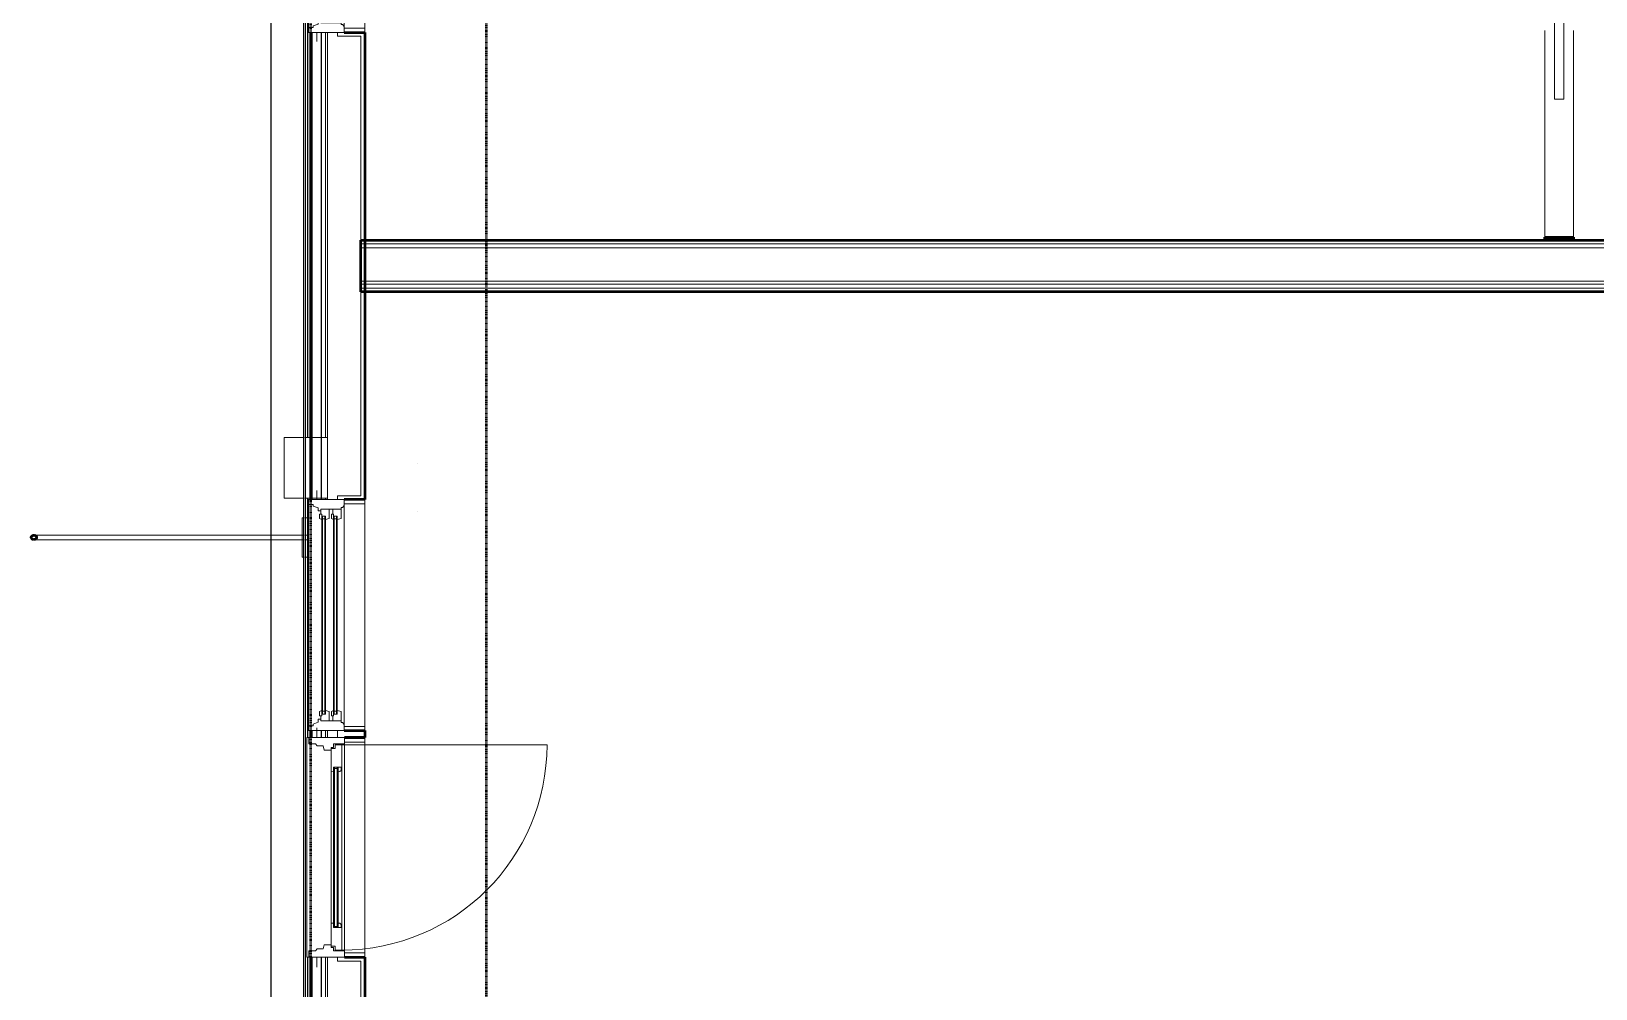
# Model space of a CAD drawing. Header units: inches. Extents: x -4218 to -1830, y 9767 to 12426.
# Drawn here: x -3906.6 to -3649.5, y 11007.3 to 11164.8 of the extents above; entities that cross this region are included whole.
import ezdxf

# ---------------------------------------------------------------- set-up
doc = ezdxf.new("R2010")
doc.units = ezdxf.units.IN
doc.header["$MEASUREMENT"] = 0
doc.linetypes.add('Dash 1_16_', pattern=[0.125, 0.0625, -0.0625])
for name, color, linetype, lineweight in [('0-1', 7, 'Continuous', 5), ('0-2', 10, 'Continuous', 9), ('A-DOOR-2', 50, 'Continuous', 20), ('A-DOOR-5', 31, 'Continuous', 9), ('A-DOOR-6', 31, 'Continuous', 20), ('A-DOOR-FRAM', 31, 'Continuous', 9), ('A-DOOR-FRAM-4', 31, 'Continuous', 20), ('A-DOOR-GLAZ', 31, 'Continuous', 9), ('A-GENM', 5, 'Continuous', 9), ('A-GLAZ-1', 151, 'Continuous', 9), ('A-GLAZ-2', 151, 'Continuous', 20), ('A-WALL', 113, 'Continuous', 13), ('A-WALL-1', 7, 'Continuous', 50), ('A-WALL-2', 250, 'Continuous', 13), ('A-WALL-3', 10, 'Continuous', 9), ('A-WALL-4', 252, 'Continuous', 9), ('A-WALL-7', 113, 'Continuous', 9), ('A-WALL-8', 113, 'Continuous', 50), ('C-PROP-LINE-1', 91, 'Dash 1_16_', 50), ('I-WALL-1', 7, 'Continuous', 50), ('M-EQPM', 50, 'Continuous', 9)]:
    doc.layers.add(name, color=color, linetype=linetype, lineweight=lineweight)

# ---------------------------------------------------------------- blocks, each defined once
blk = doc.blocks.new('POCKET - FLUSH - 2-10 x 6-8-2882529-BACKGROUND - RCP - 3RD FLOOR')
at = {"layer": 'A-DOOR-2'}
for p, q in [((-39.67, 0.75), (-39.67, -0.75)), ((-5.67, 0.75), (-39.67, 0.75)), ((-5.67, -0.75), (-5.67, 0.75)), ((-39.67, -0.75), (-5.67, -0.75))]:
    blk.add_line(p, q, dxfattribs=at)
blk = doc.blocks.new('CTR - 1st Phase - Unit Layouts_rvt-1-BACKGROUND - RCP - 3RD FLOOR')
at = {"layer": 'A-WALL-1'}
for p, q in [((-3657.9, 11130.44), (-3657.9, 11130.94)), ((-3657.9, 11130.94), (-3653.15, 11130.94)), ((-3653.15, 11130.94), (-3653.15, 11130.44)), ((-3657.27, 11130.44), (-3657.9, 11130.44)), ((-3653.77, 11130.44), (-3657.27, 11130.44)), ((-3653.15, 11130.44), (-3653.77, 11130.44))]:
    blk.add_line(p, q, dxfattribs=at)
at = {"layer": 'A-WALL-3'}
for p, q in [((-3657.9, 11164.94), (-3657.9, 11130.94)), ((-3653.15, 11130.94), (-3653.15, 11164.94))]:
    blk.add_line(p, q, dxfattribs=at)
at = {"layer": 'A-WALL-4'}
blk.add_line((-3653.15, 11130.94), (-3657.9, 11130.94), dxfattribs=at)
at = {"layer": '0-2', "rotation": 270}
blk.add_blockref('POCKET - FLUSH - 2-10 x 6-8-2882529-BACKGROUND - RCP - 3RD FLOOR', (-3655.52, 11147.94), dxfattribs=at)
blk = doc.blocks.new('CTR - 1st Phase - Common Walls_rvt-1-BACKGROUND - RCP - 3RD FLOOR')
at = {"layer": 'A-WALL-2'}
for p, q in [((-3852.47, 11129.81), (-3487.3, 11129.81)), ((-3852.47, 11129.19), (-3487.3, 11129.19)), ((-3852.47, 11123.69), (-3487.3, 11123.69)), ((-3852.47, 11123.19), (-3487.3, 11123.19)), ((-3852.47, 11122.56), (-3487.3, 11122.56))]:
    blk.add_line(p, q, dxfattribs=at)
at = {"layer": 'I-WALL-1'}
for p, q in [((-3852.47, 11121.94), (-3852.47, 11130.44)), ((-3852.47, 11130.44), (-3611.8, 11130.44)), ((-3487.3, 11121.94), (-3852.47, 11121.94))]:
    blk.add_line(p, q, dxfattribs=at)
blk = doc.blocks.new('Basic Wall _ EXT - FIBER CEMENT - LARGE - ___-2162461-BACKGROUND - RCP - 3RD FLOOR')
at = {"layer": 'A-WALL-7'}
for p, q in [((-3861.93, 9978.98), (-3861.93, 11995.77)), ((-3861.63, 11995.77), (-3861.63, 10089.2)), ((-3861.63, 11995.77), (-3861.63, 10089.2)), ((-3861.62, 11995.77), (-3861.62, 10089.2)), ((-3861.6, 11995.77), (-3861.6, 10089.2)), ((-3861.6, 11995.77), (-3861.6, 10089.2)), ((-3861.59, 11995.77), (-3861.59, 10089.2)), ((-3859, 11164.59), (-3859, 11087.79)), ((-3859, 11164.59), (-3859, 11087.79)), ((-3858.97, 11087.79), (-3858.97, 11164.59)), ((-3858.97, 11164.59), (-3858.97, 11087.79)), ((-3859, 11049.77), (-3859, 11048.65)), ((-3859, 11049.77), (-3859, 11048.65)), ((-3858.97, 11048.63), (-3858.97, 11049.77)), ((-3858.97, 11049.77), (-3858.97, 11048.63)), ((-3859, 11012.5), (-3859, 10973.96)), ((-3859, 11012.5), (-3859, 10973.96)), ((-3858.97, 10973.96), (-3858.97, 11012.5)), ((-3858.97, 11012.5), (-3858.97, 10973.96))]:
    blk.add_line(p, q, dxfattribs=at)
blk = doc.blocks.new('Basic Wall _ EXT - FIBER CEMENT - SMALL - ___-2145935-BACKGROUND - RCP - 3RD FLOOR')
at = {"layer": 'A-WALL-7'}
for p, q in [((-3867.29, 11553.49), (-3867.29, 11081.92)), ((-3867.29, 11553.49), (-3867.29, 11081.92)), ((-3867.21, 11081.92), (-3867.21, 11553.49)), ((-3867.21, 11553.49), (-3867.21, 11081.92)), ((-3861.25, 11346.4), (-3861.25, 11097.98)), ((-3861.19, 11346.4), (-3861.19, 11097.98)), ((-3860.73, 11164.59), (-3860.73, 11097.98)), ((-3860.73, 11164.59), (-3860.73, 11097.98)), ((-3860.73, 11164.59), (-3860.73, 11097.98)), ((-3858.3, 11164.59), (-3858.3, 11097.98)), ((-3858.3, 11164.59), (-3858.3, 11097.98)), ((-3861.25, 11087.98), (-3861.25, 11084.79)), ((-3861.19, 11087.98), (-3861.19, 11084.79)), ((-3860.73, 11087.98), (-3860.73, 11087.79)), ((-3860.73, 11087.98), (-3860.73, 11087.79)), ((-3860.73, 11087.98), (-3860.73, 11087.79)), ((-3858.3, 11087.98), (-3858.3, 11087.79)), ((-3858.3, 11087.98), (-3858.3, 11087.79)), ((-3861.25, 11084.79), (-3861.25, 11084.72)), ((-3861.25, 11084.68), (-3861.25, 11081.92)), ((-3861.19, 11084.79), (-3861.19, 11084.72)), ((-3861.19, 11084.68), (-3861.19, 11081.92)), ((-3867.29, 11081.86), (-3867.29, 11081.81)), ((-3867.29, 11081.86), (-3867.29, 11081.81)), ((-3867.21, 11081.81), (-3867.21, 11081.86)), ((-3867.21, 11081.86), (-3867.21, 11081.81)), ((-3861.25, 11081.87), (-3861.25, 11081.81)), ((-3861.19, 11081.87), (-3861.19, 11081.81)), ((-3867.29, 11081.8), (-3867.29, 11081.73)), ((-3867.29, 11081.8), (-3867.29, 11081.73)), ((-3867.29, 11081.72), (-3867.29, 11081.65)), ((-3867.29, 11081.72), (-3867.29, 11081.65)), ((-3867.29, 11081.63), (-3867.29, 11081.55)), ((-3867.29, 11081.63), (-3867.29, 11081.55)), ((-3867.29, 11081.54), (-3867.29, 11081.45)), ((-3867.29, 11081.54), (-3867.29, 11081.45)), ((-3867.29, 11081.44), (-3867.29, 11081.36)), ((-3867.29, 11081.44), (-3867.29, 11081.36)), ((-3867.29, 11081.35), (-3867.29, 11081.29)), ((-3867.29, 11081.35), (-3867.29, 11081.29)), ((-3867.29, 11081.28), (-3867.29, 11081.23)), ((-3867.29, 11081.28), (-3867.29, 11081.23)), ((-3867.29, 11081.17), (-3867.29, 10978.42)), ((-3867.29, 11081.17), (-3867.29, 10978.42)), ((-3867.21, 11081.73), (-3867.21, 11081.8)), ((-3867.21, 11081.8), (-3867.21, 11081.73)), ((-3867.21, 11081.65), (-3867.21, 11081.72)), ((-3867.21, 11081.72), (-3867.21, 11081.65)), ((-3867.21, 11081.55), (-3867.21, 11081.63)), ((-3867.21, 11081.63), (-3867.21, 11081.55)), ((-3867.21, 11081.45), (-3867.21, 11081.54)), ((-3867.21, 11081.54), (-3867.21, 11081.45)), ((-3867.21, 11081.36), (-3867.21, 11081.44)), ((-3867.21, 11081.44), (-3867.21, 11081.36)), ((-3867.21, 11081.29), (-3867.21, 11081.35)), ((-3867.21, 11081.35), (-3867.21, 11081.29)), ((-3867.21, 11081.23), (-3867.21, 11081.28)), ((-3867.21, 11081.28), (-3867.21, 11081.23)), ((-3867.21, 10978.42), (-3867.21, 11081.17)), ((-3867.21, 11081.17), (-3867.21, 10978.42)), ((-3861.25, 11081.81), (-3861.25, 11081.73)), ((-3861.25, 11081.73), (-3861.25, 11081.64)), ((-3861.25, 11081.64), (-3861.25, 11081.54)), ((-3861.25, 11081.54), (-3861.25, 11081.45)), ((-3861.25, 11081.45), (-3861.25, 11081.36)), ((-3861.25, 11081.36), (-3861.25, 11081.3)), ((-3861.25, 11081.28), (-3861.25, 11081.22)), ((-3861.25, 11081.17), (-3861.25, 11078.4)), ((-3861.19, 11081.81), (-3861.19, 11081.73)), ((-3861.19, 11081.73), (-3861.19, 11081.64)), ((-3861.19, 11081.64), (-3861.19, 11081.54)), ((-3861.19, 11081.54), (-3861.19, 11081.45)), ((-3861.19, 11081.45), (-3861.19, 11081.36)), ((-3861.19, 11081.36), (-3861.19, 11081.28)), ((-3861.19, 11081.28), (-3861.19, 11081.22)), ((-3861.19, 11081.17), (-3861.19, 11078.4)), ((-3861.25, 11078.37), (-3861.25, 11078.29)), ((-3861.25, 11078.29), (-3861.25, 11048.63)), ((-3861.19, 11078.37), (-3861.19, 11078.29)), ((-3861.19, 11078.29), (-3861.19, 11048.63)), ((-3860.73, 11049.77), (-3860.73, 11048.63)), ((-3860.73, 11049.77), (-3860.73, 11048.63)), ((-3860.73, 11049.77), (-3860.73, 11048.63)), ((-3858.3, 11049.77), (-3858.3, 11048.63)), ((-3858.3, 11049.77), (-3858.3, 11048.63)), ((-3861.25, 11012.5), (-3861.25, 10981.3)), ((-3861.19, 11012.5), (-3861.19, 10981.3)), ((-3860.73, 11012.5), (-3860.73, 10981.3)), ((-3860.73, 11012.5), (-3860.73, 10981.3)), ((-3860.73, 11012.5), (-3860.73, 10981.3)), ((-3858.3, 11012.5), (-3858.3, 10966.06)), ((-3858.3, 11012.5), (-3858.3, 10966.06))]:
    blk.add_line(p, q, dxfattribs=at)
blk = doc.blocks.new('Window-Double_Hung-Andersen-400_Series-Tilt_Wash - DOUBLE HUNG - COTTAGE - 3RD FLOOR-2888224-BACKGROUND - RCP - 3RD FLOOR')
at = {"layer": 'A-GLAZ-1'}
for p, q in [((-15.7, 2.62), (15.7, 2.62)), ((-16.29, 2.5), (-15.7, 2.5)), ((-16.29, 2.12), (-15.7, 2.12)), ((-16.29, 0.56), (-15.7, 0.56)), ((-16.29, 0.19), (-15.7, 0.19)), ((-15.82, 2.5), (-15.82, 2.12)), ((-15.82, 0.56), (-15.82, 0.19)), ((-15.7, 2.5), (15.7, 2.5)), ((-15.7, 2.12), (15.7, 2.12)), ((-15.7, 2), (15.7, 2)), ((-15.7, 0.69), (15.7, 0.69)), ((-15.7, 0.56), (15.7, 0.56)), ((-15.7, 0.19), (15.7, 0.19)), ((-15.7, 0.06), (15.7, 0.06)), ((16.29, 2.5), (15.7, 2.5)), ((16.29, 2.12), (15.7, 2.12)), ((16.29, 0.56), (15.7, 0.56)), ((16.29, 0.19), (15.7, 0.19)), ((15.82, 2.5), (15.82, 2.12)), ((15.82, 0.56), (15.82, 0.19)), ((-19.01, -2.44), (-19.01, -3.94)), ((-19.01, -2.44), (-18.95, -2.44)), ((18.95, -1.06), (-18.95, -1.06)), ((-18.95, -1.06), (-18.95, -4.44)), ((-18.32, -1.06), (-18.32, -4.44)), ((18.32, -1.06), (18.32, -4.44)), ((18.95, -4.44), (18.95, -1.06)), ((18.95, -2.44), (19.01, -2.44)), ((19.01, -3.94), (19.01, -2.44)), ((-19.01, -3.94), (-18.95, -3.94)), ((-18.95, -4.44), (18.95, -4.44)), ((18.95, -3.94), (19.01, -3.94))]:
    blk.add_line(p, q, dxfattribs=at)
at = {"layer": 'A-GLAZ-2'}
for p, q in [((-19.01, 3.44), (-20.51, 3.44)), ((19.01, 4.81), (-19.01, 4.81)), ((-19.01, 4.81), (-19.01, -1.06)), ((-18.2, 4.81), (-18.2, 4)), ((-18.2, 4), (-17.92, 4)), ((-17.92, 4), (-17.61, 3.19)), ((-17.61, 3.19), (-17.14, 3.19)), ((-17.42, 2.75), (-16.57, 2.75)), ((-17.42, 2.75), (-17.42, -0.56)), ((-17.14, 3.19), (-17.14, 2.75)), ((-15.86, 2.97), (-16.57, 2.97)), ((-16.57, 2.62), (-16.57, 2.97)), ((-15.7, 2.62), (-16.57, 2.62)), ((-16.29, 2.62), (-16.29, 2)), ((-15.86, 2.97), (-15.7, 2.62)), ((15.86, 2.97), (15.7, 2.62)), ((15.7, 2.62), (16.57, 2.62)), ((15.86, 2.97), (16.57, 2.97)), ((16.29, 2.62), (16.29, 2)), ((16.57, 2.62), (16.57, 2.97)), ((17.42, 2.75), (16.57, 2.75)), ((17.14, 3.19), (17.14, 2.75)), ((17.61, 3.19), (17.14, 3.19)), ((17.42, 2.75), (17.42, -0.56)), ((17.92, 4), (17.61, 3.19)), ((18.2, 4), (17.92, 4)), ((18.2, 4.81), (18.2, 4)), ((19.01, -1.06), (19.01, 4.81)), ((19.01, 3.44), (20.51, 3.44)), ((-17.42, 1.37), (-15.86, 1.37)), ((-17.42, 0.81), (-16.57, 0.81)), ((-15.86, 1.03), (-16.57, 1.03)), ((-16.57, 0.69), (-16.57, 1.03)), ((-15.7, 0.69), (-16.57, 0.69)), ((-15.7, 2), (-16.29, 2)), ((-16.29, 0.69), (-16.29, 0.06)), ((-15.7, 0.06), (-16.29, 0.06)), ((-15.86, 1.37), (-15.7, 2)), ((-15.86, 1.03), (-15.7, 0.69)), ((-15.86, -0.56), (-15.7, 0.06)), ((15.7, 2), (16.29, 2)), ((15.86, 1.37), (15.7, 2)), ((15.86, 1.03), (15.7, 0.69)), ((15.7, 0.69), (16.57, 0.69)), ((15.7, 0.06), (16.29, 0.06)), ((15.86, -0.56), (15.7, 0.06)), ((17.42, 1.37), (15.86, 1.37)), ((15.86, 1.03), (16.57, 1.03)), ((16.29, 0.69), (16.29, 0.06)), ((16.57, 0.69), (16.57, 1.03)), ((17.42, 0.81), (16.57, 0.81)), ((-19.01, -1.06), (19.01, -1.06)), ((-17.67, -0.78), (-18, -1.06)), ((-17.67, -0.78), (-17.67, -0.56)), ((-17.67, -0.56), (-15.86, -0.56)), ((17.67, -0.56), (15.86, -0.56)), ((17.67, -0.78), (17.67, -0.56)), ((17.67, -0.78), (18, -1.06))]:
    blk.add_line(p, q, dxfattribs=at)
blk = doc.blocks.new('Window-Double_Hung-Andersen-400_Series-Tilt_Wash - DOUBLE HUNG - COTTAGE - 3RD FLOOR-V110-BACKGROUND - RCP - 3RD FLOOR')
at = {"layer": 'A-GLAZ-1'}
for p, q in [((-15.7, 2.62), (15.7, 2.62)), ((-16.29, 2.5), (-15.7, 2.5)), ((-16.29, 2.12), (-15.7, 2.12)), ((-16.29, 0.56), (-15.7, 0.56)), ((-16.29, 0.19), (-15.7, 0.19)), ((-15.82, 2.5), (-15.82, 2.12)), ((-15.82, 0.56), (-15.82, 0.19)), ((-15.7, 2.5), (15.7, 2.5)), ((-15.7, 2.12), (15.7, 2.12)), ((-15.7, 2), (15.7, 2)), ((-15.7, 0.69), (15.7, 0.69)), ((-15.7, 0.56), (15.7, 0.56)), ((-15.7, 0.19), (15.7, 0.19)), ((-15.7, 0.06), (15.7, 0.06)), ((16.29, 2.5), (15.7, 2.5)), ((16.29, 2.12), (15.7, 2.12)), ((16.29, 0.56), (15.7, 0.56)), ((16.29, 0.19), (15.7, 0.19)), ((15.82, 2.5), (15.82, 2.12)), ((15.82, 0.56), (15.82, 0.19)), ((-19.01, -2.44), (-19.01, -3.94)), ((-19.01, -2.44), (-18.95, -2.44)), ((18.95, -1.06), (-18.95, -1.06)), ((-18.95, -1.06), (-18.95, -4.44)), ((-18.32, -1.06), (-18.32, -4.44)), ((18.32, -1.06), (18.32, -4.44)), ((18.95, -4.44), (18.95, -1.06)), ((18.95, -2.44), (19.01, -2.44)), ((19.01, -3.94), (19.01, -2.44)), ((-19.01, -3.94), (-18.95, -3.94)), ((-18.95, -4.44), (18.95, -4.44)), ((18.95, -3.94), (19.01, -3.94))]:
    blk.add_line(p, q, dxfattribs=at)
at = {"layer": 'A-GLAZ-2'}
for p, q in [((-19.01, 3.44), (-20.15, 3.44)), ((19.01, 4.81), (-19.01, 4.81)), ((-19.01, 4.81), (-19.01, -1.06)), ((-18.2, 4.81), (-18.2, 4)), ((-18.2, 4), (-17.92, 4)), ((-17.92, 4), (-17.61, 3.19)), ((-17.61, 3.19), (-17.14, 3.19)), ((-17.42, 2.75), (-16.57, 2.75)), ((-17.42, 2.75), (-17.42, -0.56)), ((-17.14, 3.19), (-17.14, 2.75)), ((-15.86, 2.97), (-16.57, 2.97)), ((-16.57, 2.62), (-16.57, 2.97)), ((-15.7, 2.62), (-16.57, 2.62)), ((-16.29, 2.62), (-16.29, 2)), ((-15.86, 2.97), (-15.7, 2.62)), ((15.86, 2.97), (15.7, 2.62)), ((15.7, 2.62), (16.57, 2.62)), ((15.86, 2.97), (16.57, 2.97)), ((16.29, 2.62), (16.29, 2)), ((16.57, 2.62), (16.57, 2.97)), ((17.42, 2.75), (16.57, 2.75)), ((17.14, 3.19), (17.14, 2.75)), ((17.61, 3.19), (17.14, 3.19)), ((17.42, 2.75), (17.42, -0.56)), ((17.92, 4), (17.61, 3.19)), ((18.2, 4), (17.92, 4)), ((18.2, 4.81), (18.2, 4)), ((19.01, -1.06), (19.01, 4.81)), ((19.01, 3.44), (20.51, 3.44)), ((-17.42, 1.37), (-15.86, 1.37)), ((-17.42, 0.81), (-16.57, 0.81)), ((-15.86, 1.03), (-16.57, 1.03)), ((-16.57, 0.69), (-16.57, 1.03)), ((-15.7, 0.69), (-16.57, 0.69)), ((-15.7, 2), (-16.29, 2)), ((-16.29, 0.69), (-16.29, 0.06)), ((-15.7, 0.06), (-16.29, 0.06)), ((-15.86, 1.37), (-15.7, 2)), ((-15.86, 1.03), (-15.7, 0.69)), ((-15.86, -0.56), (-15.7, 0.06)), ((15.7, 2), (16.29, 2)), ((15.86, 1.37), (15.7, 2)), ((15.86, 1.03), (15.7, 0.69)), ((15.7, 0.69), (16.57, 0.69)), ((15.7, 0.06), (16.29, 0.06)), ((15.86, -0.56), (15.7, 0.06)), ((17.42, 1.37), (15.86, 1.37)), ((15.86, 1.03), (16.57, 1.03)), ((16.29, 0.69), (16.29, 0.06)), ((16.57, 0.69), (16.57, 1.03)), ((17.42, 0.81), (16.57, 0.81)), ((-19.01, -1.06), (19.01, -1.06)), ((-17.67, -0.78), (-18, -1.06)), ((-17.67, -0.78), (-17.67, -0.56)), ((-17.67, -0.56), (-15.86, -0.56)), ((17.67, -0.56), (15.86, -0.56)), ((17.67, -0.78), (17.67, -0.56)), ((17.67, -0.78), (18, -1.06))]:
    blk.add_line(p, q, dxfattribs=at)
blk = doc.blocks.new('Door-Inswing-Andersen-400_Series-Single - 3_ 0-1_8_ x 6_ 7-1_2_ - 3rd floor-2895869-BACKGROUND - RCP - 3RD FLOOR')
at = {"layer": 'A-DOOR-5'}
blk.add_line((16.87, -0.66), (16.87, -34.41), dxfattribs=at)
blk.add_arc((16.87, -0.66), 33.75, 180, 270, dxfattribs=at)
at = {"layer": 'A-DOOR-6'}
for p, q in [((-16.26, 0.42), (-16.87, 0.41)), ((-16.87, 0.41), (-16.87, -0.66)), ((-16.26, 1.06), (-16.26, 0.42)), ((-16.26, 1.06), (-12.44, 1.06)), ((-13.19, 0.66), (-12.44, 0.66)), ((-13.19, -0.66), (-13.19, 0.66)), ((-12.44, 0.75), (-12.47, 1.06)), ((12.44, 1.06), (-12.44, 1.06)), ((-12.44, 0.66), (-12.44, 0.75)), ((16.26, 1.06), (12.44, 1.06)), ((12.44, 0.75), (12.47, 1.06)), ((12.44, 0.66), (12.44, 0.75)), ((13.19, 0.66), (12.44, 0.66)), ((13.19, -0.66), (13.19, 0.66)), ((16.26, 1.06), (16.26, 0.42)), ((16.26, 0.42), (16.87, 0.41)), ((16.87, 0.41), (16.87, -0.66)), ((-16.87, -0.66), (-12.44, -0.66)), ((-12.44, -0.09), (-13.19, -0.09)), ((-13.19, -0.59), (-12.67, -0.59)), ((-13.19, -0.66), (-13.19, -0.59)), ((-12.67, -0.59), (-12.47, -0.34)), ((-12.47, -0.34), (-12.44, -0.16)), ((-12.44, -0.16), (-12.44, -0.09)), ((12.44, -0.66), (-12.44, -0.66)), ((12.44, -0.09), (13.19, -0.09)), ((12.44, -0.16), (12.44, -0.09)), ((12.47, -0.34), (12.44, -0.16)), ((16.87, -0.66), (12.44, -0.66)), ((12.67, -0.59), (12.47, -0.34)), ((13.19, -0.59), (12.67, -0.59)), ((13.19, -0.66), (13.19, -0.59))]:
    blk.add_line(p, q, dxfattribs=at)
at = {"layer": 'A-DOOR-FRAM'}
for p, q in [((-17.31, -1.13), (-17.94, -1.13)), ((-17.94, -1.13), (-17.94, -4.44)), ((-17.31, -4.44), (-17.31, -1.13)), ((17.94, -1.13), (17.31, -1.13)), ((17.31, -1.13), (17.31, -4.44)), ((17.94, -4.44), (17.94, -1.13)), ((-17.94, -4.44), (-17.31, -4.44)), ((17.31, -4.44), (17.94, -4.44))]:
    blk.add_line(p, q, dxfattribs=at)
at = {"layer": 'A-DOOR-FRAM-4'}
for p, q in [((-19.69, 3.44), (-18.06, 3.44)), ((18.06, 5.09), (-18.06, 5.09)), ((-18.06, 5.09), (-18.06, -1.13)), ((-18.06, 4.75), (-18.06, -1.13)), ((-18.06, 4.75), (-17.03, 4.75)), ((-17.03, 3.63), (-17.03, 4.75)), ((-16.69, 3.39), (-17.03, 3.63)), ((-16.69, 2.39), (-16.69, 3.39)), ((16.69, 3.39), (17.03, 3.63)), ((16.69, 2.39), (16.69, 3.39)), ((17.03, 3.63), (17.03, 4.75)), ((18.06, 4.75), (17.03, 4.75)), ((18.06, -1.13), (18.06, 5.09)), ((18.06, 4.75), (18.06, -1.13)), ((19.69, 3.44), (18.06, 3.44)), ((-17.03, 0.66), (-16.45, 0.66)), ((-17.03, -1.13), (-17.03, 0.66)), ((-16, 2.23), (-16.69, 2.39)), ((-16.45, 0.66), (-16.45, 1.09)), ((-16.45, 1.09), (-16, 1.09)), ((-16, 1.09), (-16, 2.23)), ((16, 2.23), (16.69, 2.39)), ((16, 1.09), (16, 2.23)), ((16.45, 1.09), (16, 1.09)), ((16.45, 0.66), (16.45, 1.09)), ((17.03, 0.66), (16.45, 0.66)), ((17.03, -1.13), (17.03, 0.66)), ((-17.69, -1.13), (-18.06, -1.13)), ((-18.06, -1.13), (18.06, -1.13)), ((-18.06, -1.13), (-17.03, -1.13)), ((18.06, -1.13), (17.03, -1.13))]:
    blk.add_line(p, q, dxfattribs=at)
at = {"layer": 'A-DOOR-GLAZ'}
for p, q in [((-12.44, 0.5), (-13.19, 0.5)), ((-13.19, 0.06), (-12.44, 0.06)), ((-12.98, 0.5), (-12.98, 0.06)), ((12.44, 0.66), (-12.44, 0.66)), ((12.44, 0.5), (-12.44, 0.5)), ((12.44, 0.06), (-12.44, 0.06)), ((12.44, 0.5), (13.19, 0.5)), ((13.19, 0.06), (12.44, 0.06)), ((12.98, 0.5), (12.98, 0.06)), ((12.44, -0.09), (-12.44, -0.09))]:
    blk.add_line(p, q, dxfattribs=at)
blk = doc.blocks.new('Family1 - SCUPPER-V120-BACKGROUND - RCP - 3RD FLOOR')
at = {"layer": 'A-GENM'}
for p, q in [((5, 8.81), (-5, 8.81)), ((-5, 8.81), (-5, 5.61)), ((5, 8.81), (5, 5.61)), ((-5, 5.46), (-5, 5.31)), ((-5, 5.31), (-5, 4.44)), ((5, 5.46), (5, 5.31)), ((5, 5.31), (5, 4.44)), ((-5, 4.44), (-5, 4.21)), ((-5, 4.18), (-5, 2.69)), ((-5, 2.69), (-5, 1.69)), ((5, 4.4), (5, 4.21)), ((5, 4.19), (5, 2.69)), ((5, 2.69), (5, 1.69))]:
    blk.add_line(p, q, dxfattribs=at)
blk = doc.blocks.new('Walls 83 - Walls 1-2574995-BACKGROUND - RCP - 3RD FLOOR')
at = {"layer": 'A-WALL-7'}
for p, q in [((-3862.1, 11084.79), (-3861.9, 11084.79)), ((-3862.1, 11084.79), (-3862.1, 11078.29)), ((-3862.1, 11081.92), (-3862.1, 11084.79)), ((-3861.74, 11084.79), (-3861.6, 11084.79)), ((-3861.59, 11084.79), (-3861.1, 11084.79)), ((-3906.21, 11081.92), (-3862.1, 11081.92)), ((-3862.1, 11081.92), (-3861.9, 11081.92)), ((-3862.1, 11081.81), (-3862.1, 11081.87)), ((-3861.74, 11081.92), (-3861.6, 11081.92)), ((-3861.59, 11081.92), (-3861.1, 11081.92)), ((-3862.1, 11081.17), (-3906.21, 11081.17)), ((-3862.1, 11081.73), (-3862.1, 11081.81)), ((-3862.1, 11081.64), (-3862.1, 11081.73)), ((-3862.1, 11081.55), (-3862.1, 11081.64)), ((-3862.1, 11081.45), (-3862.1, 11081.54)), ((-3862.1, 11081.36), (-3862.1, 11081.44)), ((-3862.1, 11081.28), (-3862.1, 11081.35)), ((-3862.1, 11081.22), (-3862.1, 11081.28)), ((-3861.9, 11081.17), (-3862.1, 11081.17)), ((-3862.1, 11078.29), (-3862.1, 11081.17)), ((-3861.6, 11081.17), (-3861.74, 11081.17)), ((-3861.1, 11081.17), (-3861.59, 11081.17)), ((-3861.9, 11078.29), (-3862.1, 11078.29)), ((-3861.6, 11078.29), (-3861.74, 11078.29)), ((-3861.1, 11078.29), (-3861.59, 11078.29))]:
    blk.add_line(p, q, dxfattribs=at)
for start_param, end_param in [(1.310938, 1.569046), (1.572547, 1.830655)]:
    blk.add_ellipse((-3860.79, 11081.54), major_axis=(0, 0.375), ratio=0.86769, start_param=start_param, end_param=end_param, dxfattribs=at)
at = {"layer": 'A-WALL-8', "flags": 128}
for points in [[(-3906.21, 11081.17), (-3906.32, 11081.18), (-3906.41, 11081.21), (-3906.5, 11081.26), (-3906.57, 11081.33), (-3906.62, 11081.41), (-3906.64, 11081.5), (-3906.64, 11081.59), (-3906.62, 11081.68), (-3906.57, 11081.76), (-3906.5, 11081.82), (-3906.41, 11081.88), (-3906.32, 11081.91), (-3906.21, 11081.92)], [(-3906.21, 11081.92), (-3906.11, 11081.91), (-3906.01, 11081.88), (-3905.93, 11081.82), (-3905.86, 11081.76), (-3905.81, 11081.68), (-3905.78, 11081.59), (-3905.78, 11081.5), (-3905.81, 11081.41), (-3905.86, 11081.33), (-3905.93, 11081.26), (-3906.01, 11081.21), (-3906.11, 11081.18), (-3906.21, 11081.17)]]:
    blk.add_lwpolyline(points, dxfattribs=at)
blk = doc.blocks.new('22142613 - Roof Drains - Type A - 15_ Strainer - 8_ Drain-2082947-BACKGROUND - RCP - 3RD FLOOR')
at = {"layer": 'M-EQPM'}
for p, q in [((-3843.19, 11668.75), (-3843.14, 11668.75)), ((-3843.14, 11660.75), (-3843.19, 11660.75))]:
    blk.add_line(p, q, dxfattribs=at)
blk = doc.blocks.new('Family - ___-2835860-BACKGROUND - RCP - 3RD FLOOR')
at = {"layer": 'C-PROP-LINE-1'}
blk.add_line((-3860.72, 9980.19), (-3860.72, 11434.39), dxfattribs=at)
blk = doc.blocks.new('Family - ___-2835903-BACKGROUND - RCP - 3RD FLOOR')
at = {"layer": 'C-PROP-LINE-1'}
blk.add_line((-3831.82, 10009.09), (-3831.82, 12089.69), dxfattribs=at)
blk = doc.blocks.new('Family - ___-2835932-BACKGROUND - RCP - 3RD FLOOR')
at = {"layer": 'C-PROP-LINE-1'}
blk.add_line((-3860.72, 9980.19), (-3860.72, 12118.59), dxfattribs=at)

msp = doc.modelspace()

# ---------------------------------------------------------------- linework, layer by layer
at = {"layer": 'A-WALL'}
for p, q in [((-3860.47, 11087.79), (-3860.47, 11164.59)), ((-3858.97, 11087.79), (-3858.97, 11164.59)), ((-3857.97, 11087.79), (-3857.97, 11164.59)), ((-3856.29, 11163.97), (-3856.29, 11164.59)), ((-3856.29, 11163.97), (-3852.47, 11163.97)), ((-3852.47, 11163.97), (-3852.47, 11088.41)), ((-3856.29, 11087.79), (-3856.29, 11088.41)), ((-3852.47, 11088.41), (-3856.29, 11088.41)), ((-3860.47, 11048.63), (-3860.47, 11049.77)), ((-3858.97, 11048.63), (-3858.97, 11049.77)), ((-3857.97, 11048.63), (-3857.97, 11049.77)), ((-3856.29, 11048.63), (-3856.29, 11049.77)), ((-3860.47, 10973.96), (-3860.47, 11012.5)), ((-3858.97, 10973.96), (-3858.97, 11012.5)), ((-3857.97, 10966.06), (-3857.97, 11012.5)), ((-3856.29, 11011.88), (-3856.29, 11012.5)), ((-3856.29, 11011.88), (-3852.47, 11011.88)), ((-3852.47, 11011.88), (-3852.47, 10966.69))]:
    msp.add_line(p, q, dxfattribs=at)
at = {"layer": 'A-WALL-7'}
for p, q in [((-3851.85, 11164.59), (-3851.85, 11164.65)), ((-3860.5, 11097.98), (-3860.69, 11097.98)), ((-3857.97, 11097.98), (-3860.47, 11097.98)), ((-3860.5, 11087.98), (-3860.72, 11087.98)), ((-3857.98, 11087.98), (-3860.47, 11087.98)), ((-3851.85, 11087.73), (-3851.85, 11087.79)), ((-3851.85, 11049.83), (-3851.85, 11048.5)), ((-3851.85, 11013.25), (-3851.85, 11047.85)), ((-3851.85, 11012.5), (-3851.85, 11012.63))]:
    msp.add_line(p, q, dxfattribs=at)
at = {"layer": 'A-WALL-8'}
for p, q in [((-3860.72, 11087.79), (-3860.72, 11164.59)), ((-3855.22, 11164.59), (-3851.85, 11164.59)), ((-3851.85, 11164.59), (-3851.85, 11087.79)), ((-3851.85, 11087.79), (-3855.22, 11087.79)), ((-3860.72, 11048.63), (-3860.72, 11049.77)), ((-3855.22, 11049.77), (-3851.85, 11049.77)), ((-3851.85, 11048.63), (-3855.16, 11048.63)), ((-3851.85, 11049.77), (-3851.85, 11048.63)), ((-3860.72, 10972.21), (-3860.72, 11012.5)), ((-3855.16, 11012.5), (-3851.85, 11012.5)), ((-3851.85, 11012.5), (-3851.85, 10966.06))]:
    msp.add_line(p, q, dxfattribs=at)

# ---------------------------------------------------------------- block references
at = {"layer": '0-1'}
for name in ['CTR - 1st Phase - Unit Layouts_rvt-1-BACKGROUND - RCP - 3RD FLOOR', 'CTR - 1st Phase - Common Walls_rvt-1-BACKGROUND - RCP - 3RD FLOOR']:
    msp.add_blockref(name, (0, 0), dxfattribs=at)
at = {"layer": 'A-DOOR-5', "rotation": 89.99999999999991}
msp.add_blockref('Door-Inswing-Andersen-400_Series-Single - 3_ 0-1_8_ x 6_ 7-1_2_ - 3rd floor-2895869-BACKGROUND - RCP - 3RD FLOOR', (-3856.29, 11030.56), dxfattribs=at)
at = {"layer": 'A-GENM', "rotation": 89.99999999999991}
msp.add_blockref('Family1 - SCUPPER-V120-BACKGROUND - RCP - 3RD FLOOR', (-3856.29, 11092.98), dxfattribs=at)
at = {"layer": 'A-GLAZ-1', "rotation": 89.99999999999991}
for name, p in [('Window-Double_Hung-Andersen-400_Series-Tilt_Wash - DOUBLE HUNG - COTTAGE - 3RD FLOOR-2888224-BACKGROUND - RCP - 3RD FLOOR', (-3856.29, 11183.6)), ('Window-Double_Hung-Andersen-400_Series-Tilt_Wash - DOUBLE HUNG - COTTAGE - 3RD FLOOR-V110-BACKGROUND - RCP - 3RD FLOOR', (-3856.29, 11068.78))]:
    msp.add_blockref(name, p, dxfattribs=at)
at = {"layer": 'A-WALL-7'}
for name in ['Basic Wall _ EXT - FIBER CEMENT - SMALL - ___-2145935-BACKGROUND - RCP - 3RD FLOOR', 'Basic Wall _ EXT - FIBER CEMENT - LARGE - ___-2162461-BACKGROUND - RCP - 3RD FLOOR', 'Walls 83 - Walls 1-2574995-BACKGROUND - RCP - 3RD FLOOR']:
    msp.add_blockref(name, (0, 0), dxfattribs=at)
at = {"layer": 'C-PROP-LINE-1'}
for name in ['Family - ___-2835860-BACKGROUND - RCP - 3RD FLOOR', 'Family - ___-2835932-BACKGROUND - RCP - 3RD FLOOR', 'Family - ___-2835903-BACKGROUND - RCP - 3RD FLOOR']:
    msp.add_blockref(name, (0, 0), dxfattribs=at)
at = {"layer": 'M-EQPM'}
msp.add_blockref('22142613 - Roof Drains - Type A - 15_ Strainer - 8_ Drain-2082947-BACKGROUND - RCP - 3RD FLOOR', (0, -575), dxfattribs=at)

doc.saveas('drawing.dxf')
